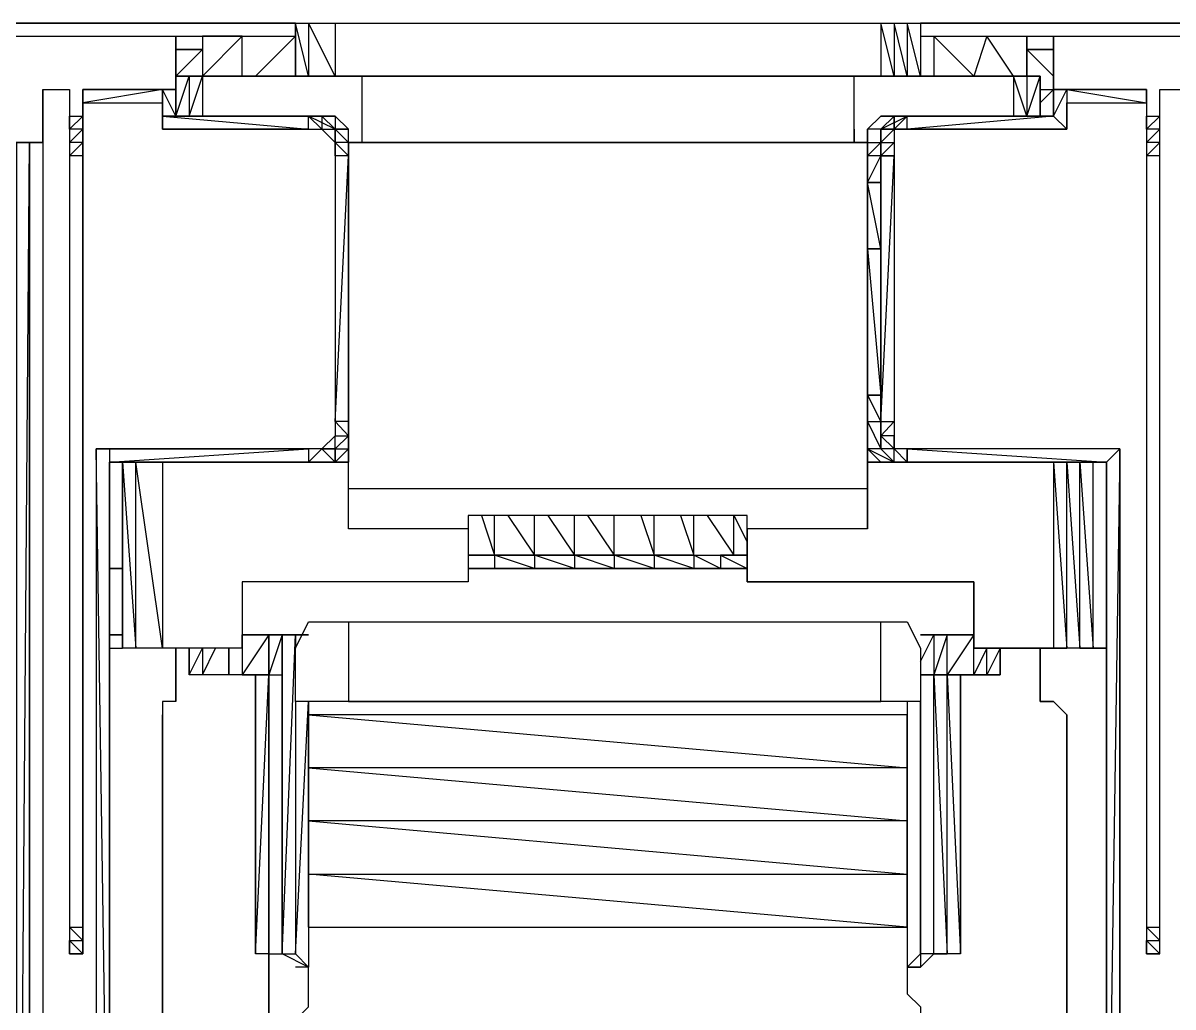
# Model space of a CAD drawing. Extents: x 0 to 105, y 0 to 125.
# Drawn here: x 35.71 to 68.74, y 96.67 to 124.94 of the extents above; entities that cross this region are included whole.
import ezdxf

# ---------------------------------------------------------------- set-up
doc = ezdxf.new("R2010")
doc.units = 0

# ---------------------------------------------------------------- blocks, each defined once
blk = doc.blocks.new('cvs-03')
at = {"extrusion": (0, -2e-16, -1), "flags": 128}
for points in [[(24282.49, 27537.814), (24299.665, 27537.814)], [(24282.49, 27537.814), (24282.49, 27536.288), (24282.49, 27537.814)], [(24282.49, 27537.814), (24282.49, 27536.288)], [(24282.49, 27537.814), (24282.108, 27537.814), (24282.108, 27536.288), (24282.49, 27537.814)], [(24281.345, 27537.814), (24281.345, 27536.288), (24282.108, 27537.814)], [(24265.674, 27537.814), (24265.292, 27537.814), (24265.292, 27536.288), (24265.674, 27537.814)], [(24265.292, 27537.814), (24264.911, 27537.814), (24264.911, 27536.288), (24265.292, 27537.814)], [(24264.529, 27537.814), (24264.529, 27536.288), (24264.911, 27537.814)], [(24247.354, 27537.814), (24264.529, 27537.814)], [(24285.925, 27536.288), (24285.925, 27537.433)], [(24285.161, 27536.288), (24284.016, 27537.433), (24285.161, 27537.433)], [(24263.002, 27536.288), (24264.147, 27537.433), (24262.621, 27537.433)], [(24285.925, 27536.288), (24285.925, 27535.143)], [(24285.543, 27536.288), (24285.543, 27535.143), (24285.925, 27535.143)], [(24285.161, 27535.143), (24285.543, 27535.143), (24285.161, 27536.288)], [(24261.857, 27536.288), (24261.476, 27536.288), (24261.476, 27535.143), (24261.857, 27536.288)], [(24286.306, 27535.906), (24288.596, 27535.524), (24288.596, 27535.906)], [(24288.596, 27535.906), (24285.925, 27535.906)], [(24286.306, 27534.761), (24286.306, 27535.143), (24286.306, 27535.906)], [(24286.306, 27535.143), (24285.925, 27535.143), (24286.306, 27535.906)], [(24285.925, 27535.143), (24285.925, 27535.906)], [(24285.925, 27535.143), (24285.925, 27535.906)], [(24285.925, 27535.143), (24285.925, 27535.906)], [(24260.712, 27535.906), (24260.712, 27535.143)], [(24260.712, 27535.906), (24260.712, 27535.143)], [(24260.712, 27535.906), (24260.712, 27535.143)], [(24260.331, 27535.906), (24260.331, 27535.524), (24260.331, 27534.761), (24260.331, 27535.524), (24258.041, 27535.524), (24258.041, 27535.906), (24260.712, 27535.906)], [(24258.041, 27535.906), (24260.712, 27535.906)], [(24258.041, 27535.906), (24260.331, 27535.906), (24258.041, 27535.524), (24258.041, 27535.906)], [(24288.978, 27535.143), (24288.596, 27535.143), (24288.978, 27534.761)], [(24286.306, 27535.143), (24282.108, 27534.761), (24282.108, 27535.143)], [(24282.108, 27535.143), (24285.925, 27535.143), (24282.108, 27535.143)], [(24281.726, 27535.143), (24282.108, 27535.143)], [(24281.345, 27535.143), (24282.108, 27535.143), (24281.345, 27535.143)], [(24281.726, 27535.143), (24281.345, 27535.143), (24281.345, 27534.761)], [(24265.292, 27535.143), (24265.674, 27535.143), (24266.056, 27534.761), (24266.056, 27534.379), (24266.056, 27534.761), (24265.674, 27535.143)], [(24265.292, 27535.143), (24264.911, 27535.143), (24265.292, 27535.143), (24265.292, 27534.761), (24265.674, 27534.761), (24265.674, 27534.379), (24265.674, 27534.761), (24265.292, 27534.761), (24265.292, 27535.143), (24264.911, 27535.143)], [(24260.712, 27535.143), (24264.911, 27535.143), (24260.712, 27535.143), (24264.911, 27535.143)], [(24260.712, 27535.143), (24264.911, 27534.761), (24260.331, 27534.761), (24260.712, 27535.143)], [(24258.041, 27535.143), (24257.659, 27535.143), (24258.041, 27534.761)], [(24288.978, 27534.761), (24288.978, 27534.379), (24288.596, 27534.761)], [(24281.345, 27534.761), (24281.345, 27534.379), (24281.345, 27534.761)], [(24280.963, 27534.761), (24281.345, 27534.761)], [(24265.674, 27533.998), (24265.674, 27534.379), (24265.674, 27534.761), (24265.674, 27533.998)], [(24265.674, 27534.761), (24265.674, 27534.379), (24265.292, 27534.761)], [(24264.911, 27534.761), (24265.292, 27534.761)], [(24258.041, 27534.761), (24258.041, 27534.379), (24257.659, 27534.761)], [(24292.031, 27534.379), (24289.741, 27534.379)], [(24290.123, 27486.604), (24290.123, 27534.379)], [(24288.978, 27534.379), (24288.978, 27533.998), (24288.596, 27534.379)], [(24281.345, 27534.379), (24280.963, 27533.998), (24280.963, 27534.379)], [(24266.056, 27534.379), (24280.963, 27534.379)], [(24266.056, 27524.434), (24280.963, 27524.434), (24280.963, 27534.379), (24266.056, 27534.379)], [(24266.056, 27534.379), (24280.581, 27534.379), (24266.437, 27534.379)], [(24266.437, 27534.379), (24280.581, 27534.379)], [(24280.581, 27534.379), (24266.437, 27534.379)], [(24266.437, 27534.379), (24280.581, 27534.379)], [(24265.674, 27534.379), (24265.674, 27533.998)], [(24265.674, 27534.379), (24265.674, 27533.998)], [(24258.041, 27534.379), (24258.041, 27533.998), (24257.659, 27534.379)], [(24265.674, 27533.998), (24266.056, 27533.998), (24266.056, 27533.234), (24265.674, 27533.234), (24266.056, 27533.234)], [(24265.674, 27526.364), (24265.674, 27533.998), (24265.674, 27526.364)], [(24265.674, 27533.998), (24265.674, 27526.364)], [(24265.674, 27533.998), (24265.674, 27526.364), (24265.292, 27533.998)], [(24265.674, 27531.326), (24266.056, 27531.326)], [(24265.674, 27527.128), (24266.056, 27527.128)], [(24280.963, 27525.96), (24280.963, 27526.364), (24281.345, 27526.364)], [(24280.963, 27525.579), (24280.963, 27525.96), (24280.963, 27526.364)], [(24280.963, 27525.96), (24280.963, 27526.364), (24280.963, 27525.579)], [(24265.674, 27526.364), (24265.674, 27525.579)], [(24265.674, 27525.579), (24265.674, 27526.364), (24265.674, 27525.96)], [(24265.674, 27525.96), (24265.674, 27526.364)], [(24281.345, 27525.579), (24281.345, 27525.96), (24280.963, 27525.96)], [(24265.292, 27525.579), (24265.674, 27525.96), (24265.292, 27525.579), (24265.674, 27525.579), (24265.292, 27525.197)], [(24265.292, 27525.197), (24264.911, 27525.197), (24264.911, 27525.579), (24265.292, 27525.579), (24265.292, 27525.96), (24265.292, 27525.579), (24264.911, 27525.197)], [(24287.833, 27499.985), (24287.07, 27499.985), (24287.833, 27499.985), (24288.215, 27525.579), (24287.833, 27525.579)], [(24282.108, 27525.579), (24287.833, 27525.579), (24282.108, 27525.579)], [(24287.833, 27525.197), (24282.108, 27525.579), (24282.108, 27525.197), (24287.833, 27525.197), (24287.07, 27525.197), (24287.833, 27525.197), (24287.833, 27522.144)], [(24282.108, 27525.197), (24281.726, 27525.579), (24281.345, 27525.197), (24282.108, 27525.197), (24281.345, 27525.197), (24282.108, 27525.197)], [(24281.345, 27525.579), (24281.726, 27525.579), (24281.345, 27525.579)], [(24281.345, 27525.579), (24281.345, 27525.197), (24281.345, 27525.579)], [(24280.963, 27525.579), (24281.345, 27525.197), (24280.963, 27525.579)], [(24280.963, 27525.579), (24280.963, 27525.197), (24281.345, 27525.197), (24280.963, 27525.197)], [(24266.056, 27525.197), (24265.674, 27525.197), (24266.056, 27525.579), (24265.292, 27525.197), (24265.674, 27525.197), (24265.292, 27525.197)], [(24264.911, 27525.197), (24264.911, 27525.579)], [(24258.804, 27525.579), (24264.911, 27525.579), (24259.186, 27525.197), (24258.804, 27525.579)], [(24258.804, 27499.985), (24258.804, 27525.579), (24259.186, 27499.985)], [(24258.804, 27525.579), (24258.804, 27499.603), (24258.804, 27525.579)], [(24287.833, 27499.985), (24287.833, 27525.197)], [(24282.108, 27525.197), (24287.833, 27525.197)], [(24287.451, 27525.197), (24287.451, 27519.854), (24287.451, 27525.197)], [(24264.911, 27525.197), (24265.292, 27525.197)], [(24264.911, 27525.197), (24259.186, 27525.197)], [(24260.331, 27519.854), (24260.331, 27525.197), (24260.712, 27525.197)], [(24259.949, 27519.854), (24259.949, 27525.197), (24260.331, 27525.197)], [(24259.186, 27525.197), (24259.186, 27499.985), (24259.186, 27525.197)], [(24259.186, 27525.197), (24259.186, 27499.985), (24259.186, 27525.197)], [(24259.186, 27499.985), (24259.186, 27525.197), (24259.186, 27499.985)], [(24276.765, 27522.525), (24275.62, 27522.525), (24275.62, 27522.144)], [(24275.62, 27522.525), (24274.475, 27522.525), (24274.475, 27522.144)], [(24274.475, 27522.525), (24273.33, 27522.525), (24273.33, 27522.144)], [(24273.33, 27522.525), (24272.185, 27522.525), (24272.185, 27522.144)], [(24272.185, 27522.525), (24271.04, 27522.525), (24271.04, 27522.144)], [(24271.04, 27522.525), (24270.276, 27522.525), (24270.276, 27522.144)], [(24287.833, 27522.144), (24287.451, 27522.144), (24287.833, 27522.144)], [(24277.146, 27522.144), (24277.528, 27522.144), (24276.765, 27522.144)], [(24276.001, 27522.144), (24276.765, 27522.144), (24275.62, 27522.144)], [(24274.856, 27522.144), (24275.62, 27522.144), (24274.475, 27522.144)], [(24273.711, 27522.144), (24274.475, 27522.144), (24273.33, 27522.144)], [(24273.33, 27522.144), (24272.185, 27522.144), (24272.566, 27522.144)], [(24272.185, 27522.144), (24271.04, 27522.144), (24271.421, 27522.144)], [(24270.276, 27522.144), (24271.04, 27522.144)], [(24280.963, 27518.327), (24282.49, 27518.327), (24282.49, 27519.854), (24282.108, 27520.617), (24280.963, 27520.617)], [(24280.963, 27518.327), (24265.674, 27518.327), (24265.674, 27520.617), (24264.911, 27520.617), (24264.529, 27519.854), (24264.529, 27518.327), (24265.674, 27518.327)], [(24287.833, 27520.235), (24287.833, 27519.854)], [(24287.833, 27520.235), (24287.451, 27520.235)], [(24284.016, 27519.09), (24283.253, 27519.09), (24283.253, 27520.235)], [(24284.016, 27520.235), (24282.108, 27520.235)], [(24283.253, 27519.09), (24283.253, 27520.235)], [(24283.253, 27519.09), (24282.871, 27519.09), (24282.871, 27520.235)], [(24282.871, 27511.075), (24282.871, 27520.235), (24282.871, 27511.075)], [(24282.49, 27520.235), (24282.49, 27519.854)], [(24264.529, 27520.235), (24263.002, 27520.235)], [(24264.147, 27519.09), (24263.766, 27519.09), (24263.766, 27520.235)], [(24263.766, 27519.09), (24263.002, 27519.09), (24263.002, 27520.235)], [(24285.925, 27518.327), (24285.925, 27519.854), (24285.925, 27518.327)], [(24285.543, 27519.09), (24285.543, 27519.854), (24285.543, 27519.09)], [(24285.543, 27519.854), (24285.543, 27519.09), (24285.161, 27519.854), (24285.161, 27519.09), (24285.543, 27519.09)], [(24263.002, 27519.09), (24262.621, 27519.09), (24262.621, 27519.854)], [(24262.621, 27519.09), (24262.239, 27519.09), (24262.239, 27519.854)], [(24262.239, 27519.09), (24262.239, 27519.854)], [(24261.094, 27519.854), (24261.094, 27518.327)], [(24259.949, 27519.854), (24259.567, 27519.854)], [(24259.186, 27519.854), (24259.567, 27519.854)], [(24283.635, 27511.075), (24283.253, 27519.09), (24283.253, 27511.075)], [(24283.635, 27519.09), (24283.635, 27511.075)], [(24283.253, 27511.075), (24283.253, 27519.09), (24283.253, 27511.075)], [(24264.529, 27519.09), (24264.147, 27519.09)], [(24263.384, 27511.075), (24263.384, 27519.09)], [(24263.384, 27511.075), (24263.384, 27519.09), (24263.384, 27511.075)], [(24264.529, 27511.075), (24264.529, 27518.327)], [(24286.306, 27517.945), (24286.306, 27503.038)], [(24264.911, 27516.419), (24264.911, 27514.892), (24264.911, 27513.365), (24264.911, 27511.839), (24264.911, 27517.945)], [(24286.306, 27517.564), (24286.306, 27503.801), (24286.306, 27517.564)], [(24282.108, 27514.892), (24282.108, 27513.365), (24264.911, 27513.365), (24264.911, 27511.839), (24282.108, 27513.365), (24282.108, 27511.839), (24282.108, 27513.365)], [(24288.596, 27511.075), (24288.978, 27511.075), (24288.978, 27511.457), (24288.596, 27511.457), (24288.978, 27511.839), (24288.978, 27511.457)], [(24257.659, 27511.075), (24258.041, 27511.075), (24258.041, 27511.457), (24257.659, 27511.457), (24258.041, 27511.839), (24258.041, 27511.457)], [(24283.253, 27509.167), (24283.253, 27511.075), (24283.253, 27509.167)], [(24282.108, 27510.694), (24282.871, 27511.075), (24282.49, 27511.075)], [(24264.911, 27510.694), (24264.529, 27510.694)]]:
    blk.add_lwpolyline(points, close=True, dxfattribs=at)
for points in [[(24282.49, 27537.814), (24282.108, 27537.814), (24281.345, 27537.814), (24265.674, 27537.814), (24265.292, 27537.814), (24264.911, 27537.814), (24264.529, 27537.814), (24264.529, 27536.288)], [(24281.345, 27537.814), (24265.674, 27537.814), (24265.674, 27536.288)], [(24295.848, 27537.433), (24295.848, 27535.906), (24295.848, 27535.143), (24300.046, 27535.143), (24295.848, 27535.143), (24295.848, 27535.906), (24295.848, 27537.433), (24285.925, 27537.433)], [(24296.993, 27536.288), (24297.756, 27537.433), (24296.611, 27537.433), (24296.611, 27536.288), (24296.611, 27537.051), (24295.848, 27537.051), (24296.611, 27537.051), (24296.611, 27537.433), (24295.848, 27537.433), (24285.925, 27537.433), (24285.161, 27537.433), (24285.161, 27537.051)], [(24285.925, 27537.433), (24285.161, 27537.433), (24284.016, 27537.433), (24282.49, 27537.433)], [(24284.016, 27536.288), (24284.016, 27537.433), (24282.49, 27537.433), (24282.49, 27536.288)], [(24282.49, 27537.433), (24283.635, 27536.288)], [(24261.857, 27536.288), (24262.621, 27537.433), (24261.476, 27537.433), (24261.476, 27536.288), (24261.476, 27537.051), (24260.712, 27537.051), (24261.476, 27537.051), (24261.476, 27537.433), (24260.712, 27537.433), (24260.712, 27535.906), (24260.712, 27535.143), (24264.911, 27535.143), (24265.292, 27535.143), (24265.674, 27535.143)], [(24264.529, 27537.433), (24264.147, 27537.433), (24262.621, 27537.433), (24261.476, 27537.433), (24260.712, 27537.433)], [(24264.529, 27537.433), (24264.147, 27537.433), (24264.147, 27536.288)], [(24261.094, 27535.524), (24260.712, 27535.906), (24260.712, 27537.433), (24250.789, 27537.433), (24250.789, 27536.288)], [(24260.712, 27537.433), (24250.789, 27537.433)], [(24261.857, 27535.143), (24261.476, 27535.143), (24261.094, 27536.288), (24261.476, 27536.288), (24261.857, 27536.288), (24266.437, 27536.288), (24280.581, 27536.288), (24285.161, 27536.288), (24285.543, 27536.288), (24285.925, 27536.288), (24285.161, 27537.051), (24285.925, 27537.051), (24285.161, 27537.051), (24285.161, 27536.288)], [(24261.476, 27537.051), (24260.712, 27536.288)], [(24264.529, 27536.669), (24264.529, 27536.288)], [(24285.925, 27535.143), (24285.925, 27536.288), (24285.543, 27536.288), (24285.161, 27536.288), (24280.581, 27536.288), (24266.437, 27536.288)], [(24280.581, 27536.288), (24280.581, 27534.379)], [(24266.437, 27534.761), (24266.437, 27534.379), (24266.437, 27536.288), (24261.857, 27536.288), (24261.857, 27535.143), (24265.292, 27535.143), (24265.674, 27535.143), (24266.056, 27534.761)], [(24261.476, 27536.288), (24261.094, 27536.288), (24261.094, 27535.143), (24261.094, 27536.288), (24261.094, 27535.143), (24262.239, 27535.143)], [(24261.094, 27536.288), (24261.094, 27535.143), (24261.476, 27535.143)], [(24289.741, 27535.906), (24289.741, 27486.604), (24290.123, 27486.604)], [(24289.741, 27535.906), (24288.978, 27535.906), (24288.978, 27511.075), (24288.596, 27511.075), (24288.596, 27535.524), (24286.306, 27535.524), (24286.306, 27534.761), (24282.108, 27534.761), (24281.726, 27534.761), (24281.345, 27534.379), (24281.345, 27533.998), (24281.345, 27526.364), (24281.345, 27525.96), (24281.726, 27525.579), (24282.108, 27525.579), (24288.215, 27525.579), (24288.215, 27499.603), (24287.451, 27499.603), (24287.451, 27490.443), (24287.451, 27489.68), (24287.07, 27488.916), (24286.306, 27488.535)], [(24289.741, 27534.379), (24289.741, 27535.906), (24288.978, 27535.906), (24288.978, 27511.075), (24288.596, 27511.075)], [(24288.978, 27535.906), (24288.978, 27535.143), (24288.596, 27535.143)], [(24286.306, 27535.906), (24288.596, 27535.906), (24286.306, 27535.906), (24285.925, 27535.906), (24288.596, 27535.906)], [(24288.596, 27535.906), (24288.596, 27535.524), (24288.596, 27511.075)], [(24286.306, 27535.906), (24286.306, 27535.524), (24286.306, 27534.761)], [(24258.041, 27535.524), (24258.041, 27511.075), (24257.659, 27511.075), (24257.659, 27535.906), (24256.896, 27535.906), (24256.896, 27486.604), (24268.368, 27486.604)], [(24260.712, 27535.906), (24260.712, 27535.143), (24260.331, 27535.906), (24260.331, 27534.761), (24264.911, 27534.761), (24264.911, 27535.143), (24265.292, 27534.761)], [(24261.094, 27535.906), (24260.712, 27535.906)], [(24261.094, 27535.906), (24260.712, 27535.906), (24260.712, 27535.143)], [(24258.041, 27535.906), (24260.712, 27535.906), (24258.041, 27535.906), (24260.712, 27535.906)], [(24258.041, 27535.906), (24258.041, 27535.143), (24257.659, 27535.143)], [(24257.659, 27511.075), (24257.659, 27535.906), (24256.896, 27535.906), (24256.896, 27534.379)], [(24258.041, 27535.524), (24258.041, 27511.075), (24257.659, 27511.075)], [(24282.108, 27534.761), (24286.306, 27534.761), (24282.108, 27534.761), (24281.726, 27534.761), (24281.345, 27534.761), (24281.726, 27535.143), (24281.726, 27534.761), (24282.108, 27535.143), (24281.726, 27535.143), (24281.345, 27534.761), (24282.108, 27535.143)], [(24280.963, 27534.379), (24280.963, 27533.998), (24280.963, 27534.379), (24281.345, 27534.761), (24281.726, 27535.143), (24282.108, 27535.143), (24285.925, 27535.143)], [(24285.925, 27535.143), (24282.108, 27535.143), (24281.345, 27535.143)], [(24284.78, 27535.143), (24285.925, 27535.143), (24285.543, 27535.143), (24285.161, 27535.143), (24282.108, 27535.143), (24281.726, 27535.143)], [(24280.581, 27534.761), (24280.581, 27534.379), (24280.963, 27534.379), (24280.963, 27534.761), (24281.345, 27535.143), (24282.108, 27535.143), (24285.161, 27535.143)], [(24282.108, 27535.143), (24281.726, 27535.143), (24281.345, 27535.143)], [(24265.292, 27534.761), (24265.674, 27534.761), (24264.911, 27535.143), (24265.292, 27535.143), (24265.674, 27534.761), (24265.674, 27534.379), (24266.056, 27533.998)], [(24265.674, 27535.143), (24265.292, 27535.143), (24265.674, 27534.761), (24265.292, 27534.761), (24265.674, 27534.379)], [(24261.094, 27535.143), (24261.476, 27535.143), (24261.857, 27535.143), (24265.292, 27535.143), (24264.911, 27535.143), (24264.529, 27535.143)], [(24260.712, 27535.143), (24264.911, 27535.143)], [(24263.766, 27535.143), (24263.384, 27535.143)], [(24281.345, 27526.364), (24280.963, 27533.998), (24281.345, 27533.998), (24281.345, 27534.379), (24281.345, 27534.761), (24280.963, 27534.379), (24280.963, 27533.998), (24280.963, 27526.364)], [(24280.963, 27534.379), (24281.345, 27534.761)], [(24265.674, 27534.379), (24266.056, 27533.998), (24266.056, 27534.379), (24265.674, 27534.379), (24265.674, 27534.761), (24266.056, 27534.761)], [(24265.674, 27534.379), (24265.292, 27534.761), (24265.292, 27534.379), (24265.292, 27533.998)], [(24265.292, 27534.761), (24264.911, 27534.761), (24260.331, 27534.761)], [(24290.505, 27534.379), (24290.505, 27486.604), (24290.123, 27534.379), (24290.123, 27486.604), (24290.505, 27486.604)], [(24281.345, 27534.379), (24280.963, 27533.998)], [(24280.963, 27523.289), (24280.963, 27524.434), (24280.963, 27534.379)], [(24280.963, 27534.379), (24266.056, 27534.379)], [(24280.963, 27534.379), (24266.056, 27534.379)], [(24280.963, 27534.379), (24266.056, 27534.379)], [(24266.056, 27527.128), (24265.674, 27526.364), (24265.674, 27533.998), (24265.674, 27534.379)], [(24266.056, 27523.289), (24266.056, 27525.579), (24266.056, 27523.289), (24266.056, 27524.434), (24266.056, 27534.379)], [(24265.674, 27533.998), (24265.674, 27534.379)], [(24265.674, 27534.379), (24265.292, 27534.379), (24265.674, 27533.998), (24265.292, 27533.998), (24265.292, 27526.364), (24265.292, 27525.96), (24265.674, 27525.96)], [(24288.596, 27533.998), (24288.978, 27533.998), (24288.978, 27511.839), (24288.596, 27511.839)], [(24266.056, 27533.616), (24266.056, 27533.998)], [(24257.659, 27533.998), (24258.041, 27533.998), (24258.041, 27511.839)], [(24266.056, 27533.234), (24266.056, 27532.089)], [(24265.674, 27531.326), (24266.056, 27533.234), (24266.056, 27531.326)], [(24266.056, 27528.654), (24266.056, 27527.128), (24266.056, 27531.326), (24265.674, 27527.128)], [(24266.056, 27527.128), (24266.056, 27526.364), (24266.056, 27526.746)], [(24280.963, 27526.364), (24280.963, 27525.579), (24281.345, 27525.197), (24280.963, 27525.197)], [(24266.056, 27526.364), (24265.674, 27526.364), (24265.674, 27525.579), (24266.056, 27525.579)], [(24266.056, 27525.579), (24266.056, 27526.364), (24265.674, 27525.579), (24265.292, 27525.197), (24265.674, 27525.579)], [(24265.674, 27526.364), (24265.292, 27526.364), (24265.674, 27525.96)], [(24280.963, 27525.96), (24281.345, 27525.579)], [(24287.833, 27525.579), (24287.833, 27525.197), (24287.833, 27499.985)], [(24277.528, 27523.289), (24277.528, 27521.762), (24284.016, 27521.762), (24284.016, 27519.854), (24286.306, 27519.854), (24287.07, 27519.854), (24287.451, 27519.854), (24287.451, 27525.197), (24287.07, 27519.854), (24287.07, 27525.197), (24286.306, 27525.197), (24281.345, 27525.197), (24280.963, 27525.579), (24280.963, 27525.197)], [(24281.345, 27525.579), (24281.726, 27525.579), (24282.108, 27525.579)], [(24281.345, 27525.579), (24280.963, 27525.579), (24281.345, 27525.197), (24282.108, 27525.197), (24281.345, 27525.197), (24281.726, 27525.197), (24281.345, 27525.197), (24280.963, 27525.579)], [(24265.674, 27525.197), (24266.056, 27525.197), (24266.056, 27525.579), (24266.056, 27525.197), (24265.674, 27525.197), (24260.712, 27525.197), (24260.712, 27519.854), (24263.002, 27519.854), (24260.712, 27519.854)], [(24265.674, 27525.197), (24264.911, 27525.197), (24265.292, 27525.197), (24265.674, 27525.579)], [(24265.292, 27525.197), (24265.674, 27525.579)], [(24258.804, 27525.579), (24264.911, 27525.579), (24265.292, 27525.579)], [(24287.833, 27519.854), (24287.833, 27499.985), (24287.833, 27525.197), (24287.833, 27499.985)], [(24287.833, 27525.197), (24282.108, 27525.197)], [(24284.016, 27520.235), (24284.016, 27519.854), (24286.306, 27519.854), (24287.07, 27519.854), (24287.451, 27519.854), (24287.451, 27525.197)], [(24287.07, 27525.197), (24286.306, 27525.197), (24281.345, 27525.197)], [(24286.306, 27525.197), (24286.306, 27519.854), (24287.07, 27525.197)], [(24265.674, 27525.197), (24260.712, 27525.197), (24260.331, 27525.197), (24259.949, 27525.197), (24259.186, 27525.197), (24264.911, 27525.197)], [(24259.186, 27525.197), (24259.949, 27525.197)], [(24259.949, 27525.197), (24259.567, 27519.854), (24259.567, 27525.197)], [(24259.186, 27499.985), (24259.186, 27525.197)], [(24266.056, 27524.434), (24266.056, 27523.289), (24269.513, 27523.289), (24269.513, 27523.67), (24277.528, 27523.67), (24277.528, 27523.289), (24280.963, 27523.289), (24280.963, 27524.434)], [(24277.528, 27523.67), (24277.528, 27523.289), (24277.528, 27521.762), (24284.016, 27521.762), (24284.016, 27519.854), (24284.016, 27520.235)], [(24269.513, 27523.289), (24269.513, 27521.762), (24263.002, 27521.762), (24263.002, 27519.854), (24263.002, 27521.762), (24269.513, 27521.762), (24269.513, 27523.289), (24269.513, 27523.67), (24277.528, 27523.67), (24277.528, 27522.525), (24276.765, 27522.525), (24277.528, 27522.525), (24276.765, 27522.525), (24276.765, 27522.144), (24277.528, 27522.144), (24269.513, 27522.144), (24270.276, 27522.144), (24269.513, 27522.144), (24277.528, 27522.144)], [(24277.146, 27523.67), (24276.765, 27522.525), (24276.765, 27523.67)], [(24276.383, 27523.67), (24275.62, 27522.525), (24275.62, 27523.67)], [(24275.238, 27523.67), (24274.475, 27522.525), (24274.475, 27523.67)], [(24274.093, 27523.67), (24273.33, 27522.525), (24273.33, 27523.67)], [(24272.566, 27523.67), (24272.185, 27522.525), (24272.185, 27523.67)], [(24271.421, 27523.67), (24271.04, 27522.525), (24271.04, 27523.67)], [(24270.658, 27523.67), (24269.895, 27522.525), (24269.895, 27523.67), (24269.513, 27522.907)], [(24275.62, 27522.525), (24276.765, 27522.525)], [(24274.475, 27522.525), (24275.62, 27522.525)], [(24273.33, 27522.525), (24274.475, 27522.525)], [(24272.185, 27522.525), (24273.33, 27522.525)], [(24271.04, 27522.525), (24272.185, 27522.525)], [(24271.04, 27522.525), (24269.895, 27522.525), (24270.276, 27522.525)], [(24269.513, 27522.525), (24269.895, 27522.525), (24269.513, 27522.525), (24270.276, 27522.525), (24269.513, 27522.144)], [(24282.49, 27519.854), (24282.108, 27520.617), (24280.963, 27520.617), (24265.674, 27520.617), (24264.911, 27520.617), (24264.529, 27519.854), (24264.529, 27518.327), (24265.674, 27518.327)], [(24280.963, 27520.617), (24265.674, 27520.617)], [(24284.016, 27520.235), (24284.016, 27519.09), (24284.398, 27519.09), (24284.398, 27519.854), (24284.398, 27519.09), (24285.161, 27519.09), (24284.78, 27519.854)], [(24283.253, 27519.09), (24282.871, 27519.09), (24282.871, 27520.235)], [(24282.871, 27519.09), (24282.871, 27511.075), (24282.49, 27520.235)], [(24264.529, 27519.472), (24264.147, 27520.235), (24264.147, 27519.09)], [(24287.451, 27499.985), (24287.833, 27499.985), (24287.451, 27499.985), (24287.07, 27499.985), (24287.07, 27490.443), (24287.07, 27499.985), (24287.07, 27490.443), (24287.07, 27499.985), (24287.833, 27499.985), (24287.833, 27519.854), (24287.451, 27519.854)], [(24287.833, 27519.854), (24287.451, 27519.854)], [(24285.925, 27519.854), (24285.925, 27518.327), (24286.306, 27518.327), (24286.306, 27517.945), (24286.306, 27517.564), (24286.306, 27503.801), (24286.306, 27503.42), (24286.306, 27503.038), (24285.925, 27502.656)], [(24280.963, 27518.327), (24282.49, 27518.327), (24282.49, 27519.854)], [(24262.239, 27519.854), (24262.239, 27519.09), (24262.621, 27519.09), (24263.002, 27519.09), (24263.766, 27519.09), (24264.147, 27519.09)], [(24259.949, 27519.854), (24260.331, 27519.854), (24260.712, 27519.854), (24260.331, 27519.854)], [(24259.949, 27519.854), (24260.331, 27519.854)], [(24283.253, 27519.09), (24284.016, 27519.09), (24284.398, 27519.09), (24285.161, 27519.09), (24285.543, 27519.09)], [(24283.253, 27511.075), (24283.253, 27519.09)], [(24264.147, 27511.075), (24263.766, 27511.075), (24264.147, 27511.075), (24264.529, 27511.075), (24264.529, 27510.694), (24264.147, 27511.075), (24264.147, 27519.09), (24263.766, 27511.075), (24263.766, 27519.09), (24263.384, 27511.075), (24263.384, 27519.09)], [(24285.925, 27518.327), (24286.306, 27518.327), (24286.306, 27517.945), (24286.306, 27517.564)], [(24282.49, 27518.327), (24282.49, 27511.075), (24282.108, 27518.327), (24282.108, 27510.694), (24282.49, 27510.694)], [(24261.094, 27518.327), (24260.712, 27518.327), (24260.331, 27517.945), (24260.331, 27517.564), (24260.331, 27503.801)], [(24264.911, 27518.327), (24264.911, 27510.694), (24264.911, 27509.93)], [(24260.331, 27503.801), (24260.331, 27517.564), (24260.331, 27517.945), (24260.712, 27518.327), (24261.094, 27518.327)], [(24282.108, 27511.839), (24264.911, 27511.839), (24264.911, 27517.945), (24282.108, 27517.945)], [(24282.108, 27514.892), (24264.911, 27513.365), (24264.911, 27514.892), (24282.108, 27514.892), (24282.108, 27516.419), (24264.911, 27514.892), (24264.911, 27516.419), (24282.108, 27516.419), (24282.108, 27517.945), (24264.911, 27516.419), (24264.911, 27517.945)], [(24282.108, 27514.892), (24282.108, 27516.419), (24282.108, 27517.945)], [(24258.041, 27511.839), (24257.659, 27511.839)], [(24283.253, 27511.075), (24282.871, 27511.075), (24282.49, 27511.075), (24282.108, 27510.694)], [(24264.529, 27511.075), (24264.911, 27510.694), (24264.911, 27509.93), (24264.529, 27509.549), (24264.529, 27509.167), (24263.384, 27509.167), (24263.384, 27502.275), (24264.911, 27502.275), (24265.292, 27502.275), (24265.292, 27501.893), (24265.292, 27501.13), (24265.292, 27497.313), (24265.292, 27496.55), (24265.292, 27496.168), (24264.911, 27496.168), (24263.384, 27496.168)], [(24263.384, 27511.075), (24263.766, 27511.075)], [(24281.345, 27501.13), (24281.345, 27501.893), (24281.726, 27502.275), (24283.635, 27502.275), (24283.635, 27509.167), (24282.49, 27509.167), (24282.108, 27509.549), (24282.108, 27509.93), (24282.108, 27510.694)], [(24282.108, 27509.93), (24282.108, 27510.694)]]:
    blk.add_lwpolyline(points, dxfattribs=at)

msp = doc.modelspace()

# ---------------------------------------------------------------- block references
msp.add_blockref('cvs-03', (24326.022, -27412.875))

doc.saveas('drawing.dxf')
